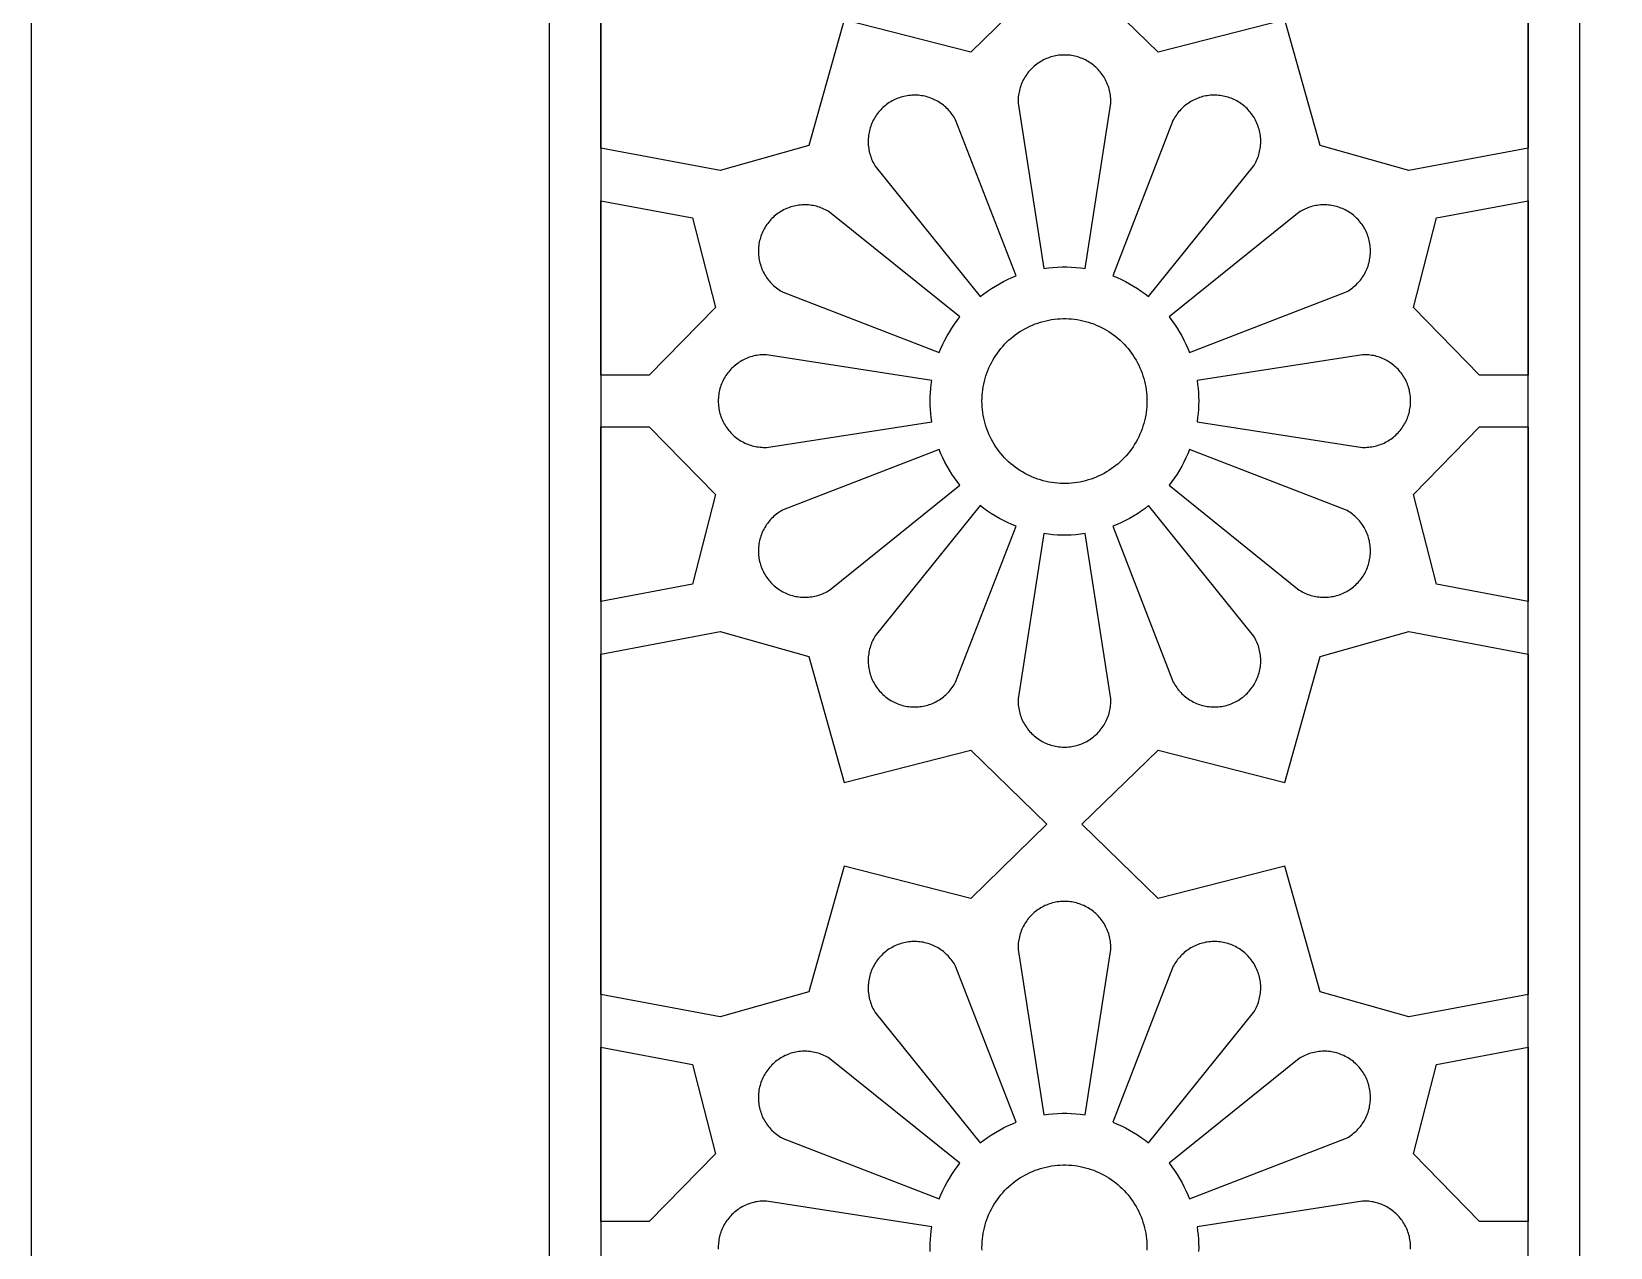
# Model space of a CAD drawing. Extents: x 0 to 1266, y 0 to 1438.
# Drawn here: x 0 to 305.1, y 719.1 to 954.2 of the extents above; entities that cross this region are included whole.
import ezdxf

# ---------------------------------------------------------------- set-up
doc = ezdxf.new("R2010")
doc.units = 0
doc.layers.add('Default_Layer', color=1, linetype='CONTINUOUS')

msp = doc.modelspace()

# ---------------------------------------------------------------- linework, layer by layer
at = {"layer": 'Default_Layer'}
for points in [[(0, 1438.2), (1266.43, 1438.2), (1266.43, 0), (0, 0), (0, 1438.2)], [(299.2, 1056.36), (100, 1056.36), (100, 381.84), (299.2, 381.84), (299.2, 1056.36)], [(289.2, 391.84), (289.2, 1046.36), (110, 1046.36), (110, 391.84), (289.2, 391.84)], [(181.52, 978.89), (196.21, 964.54), (181.52, 950.19), (157.04, 956.45), (150.21, 932.12), (133.04, 927.3), (110, 931.64), (110, 997.44), (133.04, 1001.79), (150.21, 996.97), (157.04, 972.64), (181.52, 978.89)], [(248.99, 996.97), (266.16, 1001.79), (289.2, 997.44), (289.2, 931.64), (266.16, 927.3), (248.99, 932.12), (242.16, 956.45), (217.68, 950.19), (202.99, 964.54), (217.68, 978.89), (242.16, 972.64), (248.99, 996.97)], [(195.61, 908.36), (196.49, 908.49), (197.38, 908.58), (198.27, 908.64), (199.16, 908.67), (200.05, 908.67), (200.93, 908.64), (201.82, 908.58), (202.71, 908.49), (203.59, 908.36), (208.56, 940.31), (208.56, 940.62), (208.56, 940.93), (208.54, 941.24), (208.52, 941.55), (208.48, 941.86), (208.44, 942.17), (208.38, 942.47), (208.31, 942.77), (208.23, 943.08), (208.15, 943.37), (208.05, 943.67), (207.94, 943.96), (207.82, 944.24), (207.69, 944.53), (207.55, 944.81), (207.4, 945.08), (207.25, 945.35), (207.08, 945.61), (206.9, 945.86), (206.72, 946.11), (206.53, 946.36), (206.33, 946.59), (206.12, 946.82), (205.9, 947.05), (205.68, 947.26), (205.44, 947.47), (205.2, 947.66), (204.96, 947.85), (204.71, 948.04), (204.45, 948.21), (204.19, 948.37), (203.92, 948.53), (203.64, 948.67), (203.36, 948.81), (203.08, 948.93), (202.79, 949.05), (202.5, 949.15), (202.2, 949.25), (201.9, 949.33), (201.6, 949.41), (201.3, 949.47), (200.99, 949.52), (200.68, 949.57), (200.38, 949.6), (200.07, 949.62), (199.76, 949.63), (199.45, 949.63), (199.13, 949.62), (198.83, 949.6), (198.52, 949.57), (198.21, 949.52), (197.9, 949.47), (197.6, 949.41), (197.3, 949.33), (197, 949.25), (196.7, 949.15), (196.41, 949.05), (196.12, 948.93), (195.84, 948.81), (195.56, 948.67), (195.29, 948.53), (195.02, 948.37), (194.75, 948.21), (194.49, 948.04), (194.24, 947.85), (194, 947.66), (193.76, 947.47), (193.53, 947.26), (193.3, 947.05), (193.08, 946.82), (192.87, 946.59), (192.67, 946.36), (192.48, 946.11), (192.3, 945.86), (192.12, 945.61), (191.95, 945.35), (191.8, 945.08), (191.65, 944.81), (191.51, 944.53), (191.38, 944.24), (191.26, 943.96), (191.15, 943.67), (191.06, 943.37), (190.97, 943.08), (190.89, 942.77), (190.82, 942.47), (190.76, 942.17), (190.72, 941.86), (190.68, 941.55), (190.66, 941.24), (190.64, 940.93), (190.64, 940.62), (190.65, 940.31), (195.61, 908.36)], [(183.33, 902.94), (184.03, 903.48), (184.75, 904), (185.49, 904.5), (186.25, 904.97), (187.02, 905.42), (187.8, 905.83), (188.6, 906.22), (189.41, 906.59), (190.24, 906.92), (178.57, 937.07), (178.42, 937.35), (178.26, 937.61), (178.09, 937.87), (177.91, 938.13), (177.73, 938.38), (177.53, 938.62), (177.33, 938.86), (177.12, 939.09), (176.9, 939.31), (176.68, 939.52), (176.45, 939.73), (176.21, 939.92), (175.96, 940.11), (175.71, 940.29), (175.45, 940.46), (175.18, 940.63), (174.91, 940.78), (174.64, 940.92), (174.36, 941.06), (174.07, 941.18), (173.79, 941.3), (173.49, 941.4), (173.2, 941.49), (172.9, 941.58), (172.6, 941.65), (172.29, 941.71), (171.99, 941.77), (171.68, 941.81), (171.37, 941.84), (171.06, 941.86), (170.75, 941.87), (170.44, 941.87), (170.13, 941.86), (169.82, 941.83), (169.51, 941.8), (169.2, 941.76), (168.9, 941.7), (168.59, 941.64), (168.29, 941.56), (168, 941.47), (167.7, 941.38), (167.41, 941.27), (167.12, 941.15), (166.84, 941.03), (166.56, 940.89), (166.28, 940.75), (166.02, 940.59), (165.75, 940.43), (165.49, 940.25), (165.24, 940.07), (165, 939.88), (164.76, 939.68), (164.53, 939.47), (164.31, 939.26), (164.09, 939.04), (163.88, 938.8), (163.68, 938.57), (163.49, 938.32), (163.31, 938.07), (163.13, 937.82), (162.97, 937.55), (162.81, 937.29), (162.66, 937.01), (162.52, 936.73), (162.4, 936.45), (162.28, 936.16), (162.17, 935.87), (162.07, 935.58), (161.99, 935.28), (161.91, 934.98), (161.84, 934.67), (161.79, 934.37), (161.74, 934.06), (161.71, 933.75), (161.68, 933.44), (161.67, 933.13), (161.67, 932.82), (161.68, 932.51), (161.7, 932.2), (161.73, 931.89), (161.77, 931.59), (161.82, 931.28), (161.88, 930.98), (161.95, 930.67), (162.03, 930.37), (162.13, 930.08), (162.23, 929.79), (162.34, 929.5), (162.47, 929.21), (162.6, 928.93), (162.74, 928.65), (162.89, 928.38), (163.05, 928.12), (183.33, 902.94)], [(208.96, 906.92), (209.79, 906.59), (210.6, 906.22), (211.4, 905.83), (212.18, 905.42), (212.95, 904.97), (213.71, 904.5), (214.45, 904), (215.17, 903.48), (215.87, 902.94), (236.15, 928.12), (236.31, 928.38), (236.46, 928.65), (236.6, 928.93), (236.73, 929.21), (236.86, 929.5), (236.97, 929.79), (237.07, 930.08), (237.17, 930.37), (237.25, 930.67), (237.32, 930.98), (237.38, 931.28), (237.43, 931.59), (237.48, 931.89), (237.51, 932.2), (237.52, 932.51), (237.53, 932.82), (237.53, 933.13), (237.52, 933.44), (237.49, 933.75), (237.46, 934.06), (237.41, 934.37), (237.36, 934.67), (237.29, 934.98), (237.21, 935.28), (237.13, 935.58), (237.03, 935.87), (236.92, 936.16), (236.8, 936.45), (236.68, 936.73), (236.54, 937.01), (236.39, 937.29), (236.24, 937.55), (236.07, 937.82), (235.9, 938.07), (235.71, 938.32), (235.52, 938.57), (235.32, 938.8), (235.11, 939.04), (234.9, 939.26), (234.67, 939.47), (234.44, 939.68), (234.2, 939.88), (233.96, 940.07), (233.71, 940.25), (233.45, 940.43), (233.19, 940.59), (232.92, 940.75), (232.64, 940.89), (232.36, 941.03), (232.08, 941.15), (231.79, 941.27), (231.5, 941.38), (231.21, 941.47), (230.91, 941.56), (230.61, 941.64), (230.3, 941.7), (230, 941.76), (229.69, 941.8), (229.38, 941.83), (229.07, 941.86), (228.76, 941.87), (228.45, 941.87), (228.14, 941.86), (227.83, 941.84), (227.52, 941.81), (227.21, 941.77), (226.91, 941.71), (226.6, 941.65), (226.3, 941.58), (226, 941.49), (225.71, 941.4), (225.41, 941.3), (225.13, 941.18), (224.84, 941.06), (224.56, 940.92), (224.29, 940.78), (224.02, 940.63), (223.75, 940.46), (223.49, 940.29), (223.24, 940.11), (222.99, 939.92), (222.75, 939.73), (222.52, 939.52), (222.3, 939.31), (222.08, 939.09), (221.87, 938.86), (221.67, 938.62), (221.47, 938.38), (221.29, 938.13), (221.11, 937.87), (220.94, 937.61), (220.78, 937.35), (220.64, 937.07), (208.96, 906.92)], [(132.14, 900.81), (119.36, 887.73), (110, 887.73), (110, 921.47), (127.71, 918.13), (132.14, 900.81)], [(279.84, 887.73), (267.06, 900.81), (271.49, 918.13), (289.2, 921.47), (289.2, 887.73), (279.84, 887.73)], [(175.41, 892.09), (175.74, 892.92), (176.11, 893.73), (176.5, 894.53), (176.92, 895.31), (177.36, 896.08), (177.83, 896.84), (178.33, 897.58), (178.85, 898.3), (179.39, 899), (154.21, 919.28), (153.95, 919.44), (153.68, 919.59), (153.4, 919.73), (153.12, 919.86), (152.83, 919.99), (152.55, 920.1), (152.25, 920.2), (151.96, 920.3), (151.66, 920.38), (151.35, 920.45), (151.05, 920.51), (150.74, 920.56), (150.44, 920.61), (150.13, 920.64), (149.82, 920.65), (149.51, 920.66), (149.2, 920.66), (148.89, 920.65), (148.58, 920.62), (148.27, 920.59), (147.96, 920.54), (147.66, 920.49), (147.35, 920.42), (147.05, 920.34), (146.75, 920.26), (146.46, 920.16), (146.17, 920.05), (145.88, 919.93), (145.6, 919.81), (145.32, 919.67), (145.05, 919.52), (144.78, 919.37), (144.51, 919.2), (144.26, 919.03), (144.01, 918.84), (143.76, 918.65), (143.53, 918.45), (143.3, 918.24), (143.07, 918.03), (142.86, 917.8), (142.65, 917.57), (142.45, 917.33), (142.26, 917.09), (142.08, 916.84), (141.9, 916.58), (141.74, 916.32), (141.58, 916.05), (141.44, 915.77), (141.3, 915.49), (141.18, 915.21), (141.06, 914.92), (140.95, 914.63), (140.86, 914.34), (140.77, 914.04), (140.69, 913.74), (140.63, 913.43), (140.57, 913.13), (140.53, 912.82), (140.5, 912.51), (140.47, 912.2), (140.46, 911.89), (140.46, 911.58), (140.47, 911.27), (140.49, 910.96), (140.52, 910.65), (140.56, 910.34), (140.62, 910.04), (140.68, 909.73), (140.75, 909.43), (140.84, 909.13), (140.93, 908.84), (141.03, 908.54), (141.15, 908.26), (141.27, 907.97), (141.41, 907.69), (141.55, 907.42), (141.7, 907.15), (141.87, 906.88), (142.04, 906.62), (142.22, 906.37), (142.41, 906.12), (142.6, 905.88), (142.81, 905.65), (143.02, 905.43), (143.24, 905.21), (143.47, 905), (143.71, 904.8), (143.95, 904.6), (144.2, 904.42), (144.46, 904.24), (144.72, 904.07), (144.98, 903.91), (145.26, 903.77), (175.41, 892.09)], [(219.81, 899), (220.35, 898.3), (220.87, 897.58), (221.37, 896.84), (221.84, 896.08), (222.29, 895.31), (222.7, 894.53), (223.09, 893.73), (223.46, 892.92), (223.79, 892.09), (253.94, 903.77), (254.22, 903.91), (254.48, 904.07), (254.74, 904.24), (255, 904.42), (255.25, 904.6), (255.49, 904.8), (255.73, 905), (255.96, 905.21), (256.18, 905.43), (256.39, 905.65), (256.6, 905.88), (256.79, 906.12), (256.98, 906.37), (257.16, 906.62), (257.33, 906.88), (257.5, 907.15), (257.65, 907.42), (257.79, 907.69), (257.93, 907.97), (258.05, 908.26), (258.17, 908.54), (258.27, 908.84), (258.36, 909.13), (258.45, 909.43), (258.52, 909.73), (258.58, 910.04), (258.64, 910.34), (258.68, 910.65), (258.71, 910.96), (258.73, 911.27), (258.74, 911.58), (258.74, 911.89), (258.73, 912.2), (258.7, 912.51), (258.67, 912.82), (258.63, 913.13), (258.57, 913.43), (258.51, 913.74), (258.43, 914.04), (258.34, 914.34), (258.25, 914.63), (258.14, 914.92), (258.02, 915.21), (257.9, 915.49), (257.76, 915.77), (257.62, 916.05), (257.46, 916.32), (257.3, 916.58), (257.12, 916.84), (256.94, 917.09), (256.75, 917.33), (256.55, 917.57), (256.34, 917.8), (256.13, 918.03), (255.91, 918.24), (255.67, 918.45), (255.44, 918.65), (255.19, 918.84), (254.94, 919.03), (254.69, 919.2), (254.42, 919.37), (254.16, 919.52), (253.88, 919.67), (253.6, 919.81), (253.32, 919.93), (253.03, 920.05), (252.74, 920.16), (252.45, 920.26), (252.15, 920.34), (251.85, 920.42), (251.54, 920.49), (251.24, 920.54), (250.93, 920.59), (250.62, 920.62), (250.31, 920.65), (250, 920.66), (249.69, 920.66), (249.38, 920.65), (249.07, 920.64), (248.76, 920.61), (248.46, 920.56), (248.15, 920.51), (247.85, 920.45), (247.54, 920.38), (247.24, 920.3), (246.95, 920.2), (246.66, 920.1), (246.37, 919.99), (246.08, 919.86), (245.8, 919.73), (245.52, 919.59), (245.25, 919.44), (244.99, 919.28), (219.81, 899)], [(215.54, 882.73), (215.53, 882.18), (215.5, 881.63), (215.46, 881.08), (215.39, 880.54), (215.31, 879.99), (215.2, 879.45), (215.08, 878.92), (214.94, 878.38), (214.78, 877.86), (214.6, 877.34), (214.41, 876.82), (214.19, 876.31), (213.96, 875.81), (213.72, 875.32), (213.45, 874.84), (213.17, 874.37), (212.87, 873.9), (212.56, 873.45), (212.23, 873.01), (211.89, 872.58), (211.53, 872.16), (211.16, 871.75), (210.78, 871.36), (210.38, 870.98), (209.96, 870.62), (209.54, 870.27), (209.1, 869.93), (208.66, 869.61), (208.2, 869.31), (207.73, 869.02), (207.25, 868.74), (206.76, 868.49), (206.27, 868.25), (205.76, 868.03), (205.25, 867.82), (204.74, 867.64), (204.21, 867.47), (203.68, 867.32), (203.15, 867.19), (202.61, 867.08), (202.07, 866.98), (201.52, 866.9), (200.97, 866.85), (200.43, 866.81), (199.88, 866.79), (199.33, 866.79), (198.78, 866.81), (198.23, 866.85), (197.68, 866.9), (197.13, 866.98), (196.59, 867.08), (196.05, 867.19), (195.52, 867.32), (194.99, 867.47), (194.47, 867.64), (193.95, 867.82), (193.44, 868.03), (192.93, 868.25), (192.44, 868.49), (191.95, 868.74), (191.47, 869.02), (191, 869.31), (190.54, 869.61), (190.1, 869.93), (189.66, 870.27), (189.24, 870.62), (188.82, 870.98), (188.43, 871.36), (188.04, 871.75), (187.67, 872.16), (187.31, 872.58), (186.97, 873.01), (186.64, 873.45), (186.33, 873.9), (186.03, 874.37), (185.75, 874.84), (185.48, 875.32), (185.24, 875.81), (185.01, 876.31), (184.79, 876.82), (184.6, 877.34), (184.42, 877.86), (184.26, 878.38), (184.12, 878.92), (184, 879.45), (183.9, 879.99), (183.81, 880.54), (183.74, 881.08), (183.7, 881.63), (183.67, 882.18), (183.66, 882.73), (183.67, 883.28), (183.7, 883.83), (183.74, 884.38), (183.81, 884.92), (183.9, 885.47), (184, 886.01), (184.12, 886.55), (184.26, 887.08), (184.42, 887.6), (184.6, 888.13), (184.79, 888.64), (185.01, 889.15), (185.24, 889.65), (185.48, 890.14), (185.75, 890.62), (186.03, 891.1), (186.33, 891.56), (186.64, 892.01), (186.97, 892.45), (187.31, 892.88), (187.67, 893.3), (188.04, 893.71), (188.43, 894.1), (188.82, 894.48), (189.24, 894.84), (189.66, 895.19), (190.1, 895.53), (190.54, 895.85), (191, 896.15), (191.47, 896.44), (191.95, 896.72), (192.44, 896.97), (192.93, 897.21), (193.44, 897.43), (193.95, 897.64), (194.47, 897.82), (194.99, 897.99), (195.52, 898.14), (196.05, 898.27), (196.59, 898.39), (197.13, 898.48), (197.68, 898.56), (198.23, 898.61), (198.78, 898.65), (199.33, 898.67), (199.88, 898.67), (200.43, 898.65), (200.97, 898.61), (201.52, 898.56), (202.07, 898.48), (202.61, 898.39), (203.15, 898.27), (203.68, 898.14), (204.21, 897.99), (204.74, 897.82), (205.25, 897.64), (205.76, 897.43), (206.27, 897.21), (206.76, 896.97), (207.25, 896.72), (207.73, 896.44), (208.2, 896.15), (208.66, 895.85), (209.1, 895.53), (209.54, 895.19), (209.96, 894.84), (210.38, 894.48), (210.78, 894.1), (211.16, 893.71), (211.53, 893.3), (211.89, 892.88), (212.23, 892.45), (212.56, 892.01), (212.87, 891.56), (213.17, 891.1), (213.45, 890.62), (213.72, 890.14), (213.96, 889.65), (214.19, 889.15), (214.41, 888.64), (214.6, 888.13), (214.78, 887.6), (214.94, 887.08), (215.08, 886.55), (215.2, 886.01), (215.31, 885.47), (215.39, 884.92), (215.46, 884.38), (215.5, 883.83), (215.53, 883.28), (215.54, 882.73)], [(173.97, 878.74), (173.86, 879.54), (173.77, 880.33), (173.71, 881.13), (173.67, 881.93), (173.66, 882.73), (173.67, 883.53), (173.71, 884.33), (173.77, 885.13), (173.86, 885.92), (173.97, 886.72), (142.02, 891.69), (141.71, 891.69), (141.41, 891.69), (141.1, 891.67), (140.79, 891.65), (140.49, 891.62), (140.18, 891.57), (139.88, 891.51), (139.58, 891.45), (139.28, 891.37), (138.99, 891.29), (138.7, 891.19), (138.41, 891.08), (138.13, 890.97), (137.84, 890.84), (137.57, 890.7), (137.3, 890.56), (137.03, 890.41), (136.77, 890.24), (136.52, 890.07), (136.27, 889.89), (136.03, 889.7), (135.79, 889.5), (135.56, 889.3), (135.34, 889.09), (135.13, 888.87), (134.92, 888.64), (134.72, 888.4), (134.53, 888.16), (134.35, 887.92), (134.18, 887.66), (134.01, 887.4), (133.86, 887.14), (133.71, 886.87), (133.57, 886.59), (133.44, 886.31), (133.33, 886.03), (133.22, 885.74), (133.12, 885.45), (133.03, 885.16), (132.95, 884.86), (132.89, 884.56), (132.83, 884.26), (132.78, 883.96), (132.74, 883.65), (132.72, 883.34), (132.7, 883.04), (132.7, 882.73), (132.7, 882.42), (132.72, 882.12), (132.74, 881.81), (132.78, 881.51), (132.83, 881.2), (132.89, 880.9), (132.95, 880.6), (133.03, 880.3), (133.12, 880.01), (133.22, 879.72), (133.33, 879.43), (133.44, 879.15), (133.57, 878.87), (133.71, 878.59), (133.86, 878.32), (134.01, 878.06), (134.18, 877.8), (134.35, 877.55), (134.53, 877.3), (134.72, 877.06), (134.92, 876.82), (135.13, 876.59), (135.34, 876.37), (135.56, 876.16), (135.79, 875.96), (136.03, 875.76), (136.27, 875.57), (136.52, 875.39), (136.77, 875.22), (137.03, 875.05), (137.3, 874.9), (137.57, 874.76), (137.84, 874.62), (138.13, 874.49), (138.41, 874.38), (138.7, 874.27), (138.99, 874.18), (139.28, 874.09), (139.58, 874.01), (139.88, 873.95), (140.18, 873.89), (140.49, 873.85), (140.79, 873.81), (141.1, 873.79), (141.41, 873.77), (141.71, 873.77), (142.02, 873.78), (173.97, 878.74)], [(257.18, 873.78), (257.49, 873.77), (257.8, 873.77), (258.1, 873.79), (258.41, 873.81), (258.71, 873.85), (259.02, 873.89), (259.32, 873.95), (259.62, 874.01), (259.92, 874.09), (260.21, 874.18), (260.5, 874.27), (260.79, 874.38), (261.08, 874.49), (261.36, 874.62), (261.63, 874.76), (261.9, 874.9), (262.17, 875.05), (262.43, 875.22), (262.68, 875.39), (262.93, 875.57), (263.17, 875.76), (263.41, 875.96), (263.64, 876.16), (263.86, 876.37), (264.07, 876.59), (264.28, 876.82), (264.48, 877.06), (264.67, 877.3), (264.85, 877.55), (265.02, 877.8), (265.19, 878.06), (265.34, 878.32), (265.49, 878.59), (265.63, 878.87), (265.76, 879.15), (265.87, 879.43), (265.98, 879.72), (266.08, 880.01), (266.17, 880.3), (266.25, 880.6), (266.31, 880.9), (266.37, 881.2), (266.42, 881.51), (266.46, 881.81), (266.48, 882.12), (266.5, 882.42), (266.5, 882.73), (266.5, 883.04), (266.48, 883.34), (266.46, 883.65), (266.42, 883.96), (266.37, 884.26), (266.31, 884.56), (266.25, 884.86), (266.17, 885.16), (266.08, 885.45), (265.98, 885.74), (265.87, 886.03), (265.76, 886.31), (265.63, 886.59), (265.49, 886.87), (265.34, 887.14), (265.19, 887.4), (265.02, 887.66), (264.85, 887.92), (264.67, 888.16), (264.48, 888.4), (264.28, 888.64), (264.07, 888.87), (263.86, 889.09), (263.64, 889.3), (263.41, 889.5), (263.17, 889.7), (262.93, 889.89), (262.68, 890.07), (262.43, 890.24), (262.17, 890.41), (261.9, 890.56), (261.63, 890.7), (261.36, 890.84), (261.08, 890.97), (260.79, 891.08), (260.5, 891.19), (260.21, 891.29), (259.92, 891.37), (259.62, 891.45), (259.32, 891.51), (259.02, 891.57), (258.71, 891.62), (258.41, 891.65), (258.1, 891.67), (257.8, 891.69), (257.49, 891.69), (257.18, 891.69), (225.23, 886.72), (225.34, 885.92), (225.43, 885.13), (225.49, 884.33), (225.53, 883.53), (225.54, 882.73), (225.53, 881.93), (225.49, 881.13), (225.43, 880.33), (225.34, 879.54), (225.23, 878.74), (257.18, 873.78)], [(132.14, 864.65), (127.71, 847.33), (110, 843.99), (110, 877.73), (119.36, 877.73), (132.14, 864.65)], [(271.49, 847.33), (267.06, 864.65), (279.84, 877.73), (289.2, 877.73), (289.2, 843.99), (271.49, 847.33)], [(179.39, 866.46), (178.85, 867.16), (178.33, 867.88), (177.83, 868.62), (177.36, 869.38), (176.92, 870.15), (176.5, 870.93), (176.11, 871.73), (175.74, 872.54), (175.41, 873.37), (145.26, 861.7), (144.98, 861.55), (144.72, 861.39), (144.46, 861.22), (144.2, 861.04), (143.95, 860.86), (143.71, 860.66), (143.47, 860.46), (143.24, 860.25), (143.02, 860.03), (142.81, 859.81), (142.6, 859.58), (142.41, 859.34), (142.22, 859.09), (142.04, 858.84), (141.87, 858.58), (141.7, 858.31), (141.55, 858.04), (141.41, 857.77), (141.27, 857.49), (141.15, 857.2), (141.03, 856.92), (140.93, 856.62), (140.84, 856.33), (140.75, 856.03), (140.68, 855.73), (140.62, 855.42), (140.56, 855.12), (140.52, 854.81), (140.49, 854.5), (140.47, 854.19), (140.46, 853.88), (140.46, 853.57), (140.47, 853.26), (140.5, 852.95), (140.53, 852.64), (140.57, 852.33), (140.63, 852.03), (140.69, 851.72), (140.77, 851.42), (140.86, 851.13), (140.95, 850.83), (141.06, 850.54), (141.18, 850.25), (141.3, 849.97), (141.44, 849.69), (141.58, 849.41), (141.74, 849.15), (141.9, 848.88), (142.08, 848.62), (142.26, 848.37), (142.45, 848.13), (142.65, 847.89), (142.86, 847.66), (143.07, 847.44), (143.3, 847.22), (143.53, 847.01), (143.76, 846.81), (144.01, 846.62), (144.26, 846.44), (144.51, 846.26), (144.78, 846.1), (145.05, 845.94), (145.32, 845.79), (145.6, 845.65), (145.88, 845.53), (146.17, 845.41), (146.46, 845.3), (146.75, 845.2), (147.05, 845.12), (147.35, 845.04), (147.66, 844.97), (147.96, 844.92), (148.27, 844.87), (148.58, 844.84), (148.89, 844.81), (149.2, 844.8), (149.51, 844.8), (149.82, 844.81), (150.13, 844.83), (150.44, 844.86), (150.74, 844.9), (151.05, 844.95), (151.35, 845.01), (151.66, 845.08), (151.96, 845.16), (152.25, 845.26), (152.55, 845.36), (152.83, 845.47), (153.12, 845.6), (153.4, 845.73), (153.68, 845.87), (153.95, 846.02), (154.21, 846.18), (179.39, 866.46)], [(223.79, 873.37), (223.46, 872.54), (223.09, 871.73), (222.7, 870.93), (222.29, 870.15), (221.84, 869.38), (221.37, 868.62), (220.87, 867.88), (220.35, 867.16), (219.81, 866.46), (244.99, 846.18), (245.25, 846.02), (245.52, 845.87), (245.8, 845.73), (246.08, 845.6), (246.37, 845.47), (246.66, 845.36), (246.95, 845.26), (247.24, 845.16), (247.54, 845.08), (247.85, 845.01), (248.15, 844.95), (248.46, 844.9), (248.76, 844.86), (249.07, 844.83), (249.38, 844.81), (249.69, 844.8), (250, 844.8), (250.31, 844.81), (250.62, 844.84), (250.93, 844.87), (251.24, 844.92), (251.54, 844.97), (251.85, 845.04), (252.15, 845.12), (252.45, 845.2), (252.74, 845.3), (253.03, 845.41), (253.32, 845.53), (253.6, 845.65), (253.88, 845.79), (254.16, 845.94), (254.42, 846.1), (254.69, 846.26), (254.94, 846.44), (255.19, 846.62), (255.44, 846.81), (255.67, 847.01), (255.91, 847.22), (256.13, 847.44), (256.34, 847.66), (256.55, 847.89), (256.75, 848.13), (256.94, 848.37), (257.12, 848.62), (257.3, 848.88), (257.46, 849.15), (257.62, 849.41), (257.76, 849.69), (257.9, 849.97), (258.02, 850.25), (258.14, 850.54), (258.25, 850.83), (258.34, 851.13), (258.43, 851.42), (258.51, 851.72), (258.57, 852.03), (258.63, 852.33), (258.67, 852.64), (258.7, 852.95), (258.73, 853.26), (258.74, 853.57), (258.74, 853.88), (258.73, 854.19), (258.71, 854.5), (258.68, 854.81), (258.64, 855.12), (258.58, 855.42), (258.52, 855.73), (258.45, 856.03), (258.36, 856.33), (258.27, 856.62), (258.17, 856.92), (258.05, 857.2), (257.93, 857.49), (257.79, 857.77), (257.65, 858.04), (257.5, 858.31), (257.33, 858.58), (257.16, 858.84), (256.98, 859.09), (256.79, 859.34), (256.6, 859.58), (256.39, 859.81), (256.18, 860.03), (255.96, 860.25), (255.73, 860.46), (255.49, 860.66), (255.25, 860.86), (255, 861.04), (254.74, 861.22), (254.48, 861.39), (254.22, 861.55), (253.94, 861.7), (223.79, 873.37)], [(190.24, 858.54), (189.41, 858.87), (188.6, 859.24), (187.8, 859.63), (187.02, 860.05), (186.25, 860.49), (185.49, 860.96), (184.75, 861.46), (184.03, 861.98), (183.33, 862.52), (163.05, 837.34), (162.89, 837.08), (162.74, 836.81), (162.6, 836.53), (162.47, 836.25), (162.34, 835.96), (162.23, 835.68), (162.13, 835.38), (162.03, 835.09), (161.95, 834.79), (161.88, 834.48), (161.82, 834.18), (161.77, 833.87), (161.73, 833.57), (161.7, 833.26), (161.68, 832.95), (161.67, 832.64), (161.67, 832.33), (161.68, 832.02), (161.71, 831.71), (161.74, 831.4), (161.79, 831.09), (161.84, 830.79), (161.91, 830.48), (161.99, 830.18), (162.07, 829.88), (162.17, 829.59), (162.28, 829.3), (162.4, 829.01), (162.52, 828.73), (162.66, 828.45), (162.81, 828.18), (162.97, 827.91), (163.13, 827.64), (163.31, 827.39), (163.49, 827.14), (163.68, 826.89), (163.88, 826.66), (164.09, 826.43), (164.31, 826.2), (164.53, 825.99), (164.76, 825.78), (165, 825.58), (165.24, 825.39), (165.49, 825.21), (165.75, 825.03), (166.02, 824.87), (166.28, 824.71), (166.56, 824.57), (166.84, 824.43), (167.12, 824.31), (167.41, 824.19), (167.7, 824.08), (168, 823.99), (168.29, 823.9), (168.59, 823.82), (168.9, 823.76), (169.2, 823.7), (169.51, 823.66), (169.82, 823.63), (170.13, 823.6), (170.44, 823.59), (170.75, 823.59), (171.06, 823.6), (171.37, 823.62), (171.68, 823.65), (171.99, 823.69), (172.29, 823.75), (172.6, 823.81), (172.9, 823.88), (173.2, 823.97), (173.49, 824.06), (173.79, 824.16), (174.07, 824.28), (174.36, 824.4), (174.64, 824.54), (174.91, 824.68), (175.18, 824.83), (175.45, 825), (175.71, 825.17), (175.96, 825.35), (176.21, 825.54), (176.45, 825.73), (176.68, 825.94), (176.9, 826.15), (177.12, 826.37), (177.33, 826.6), (177.53, 826.84), (177.73, 827.08), (177.91, 827.33), (178.09, 827.59), (178.26, 827.85), (178.42, 828.11), (178.57, 828.39), (190.24, 858.54)], [(215.87, 862.52), (215.17, 861.98), (214.45, 861.46), (213.71, 860.96), (212.95, 860.49), (212.18, 860.05), (211.4, 859.63), (210.6, 859.24), (209.79, 858.87), (208.96, 858.54), (220.64, 828.39), (220.78, 828.11), (220.94, 827.85), (221.11, 827.59), (221.29, 827.33), (221.47, 827.08), (221.67, 826.84), (221.87, 826.6), (222.08, 826.37), (222.3, 826.15), (222.52, 825.94), (222.75, 825.73), (222.99, 825.54), (223.24, 825.35), (223.49, 825.17), (223.75, 825), (224.02, 824.83), (224.29, 824.68), (224.56, 824.54), (224.84, 824.4), (225.13, 824.28), (225.41, 824.16), (225.71, 824.06), (226, 823.97), (226.3, 823.88), (226.6, 823.81), (226.91, 823.75), (227.21, 823.69), (227.52, 823.65), (227.83, 823.62), (228.14, 823.6), (228.45, 823.59), (228.76, 823.59), (229.07, 823.6), (229.38, 823.63), (229.69, 823.66), (230, 823.7), (230.3, 823.76), (230.61, 823.82), (230.91, 823.9), (231.21, 823.99), (231.5, 824.08), (231.79, 824.19), (232.08, 824.31), (232.36, 824.43), (232.64, 824.57), (232.92, 824.71), (233.19, 824.87), (233.45, 825.03), (233.71, 825.21), (233.96, 825.39), (234.2, 825.58), (234.44, 825.78), (234.67, 825.99), (234.9, 826.2), (235.11, 826.43), (235.32, 826.66), (235.52, 826.89), (235.71, 827.14), (235.9, 827.39), (236.07, 827.64), (236.24, 827.91), (236.39, 828.18), (236.54, 828.45), (236.68, 828.73), (236.8, 829.01), (236.92, 829.3), (237.03, 829.59), (237.13, 829.88), (237.21, 830.18), (237.29, 830.48), (237.36, 830.79), (237.41, 831.09), (237.46, 831.4), (237.49, 831.71), (237.52, 832.02), (237.53, 832.33), (237.53, 832.64), (237.52, 832.95), (237.51, 833.26), (237.48, 833.57), (237.43, 833.87), (237.38, 834.18), (237.32, 834.48), (237.25, 834.79), (237.17, 835.09), (237.07, 835.38), (236.97, 835.68), (236.86, 835.96), (236.73, 836.25), (236.6, 836.53), (236.46, 836.81), (236.31, 837.08), (236.15, 837.34), (215.87, 862.52)], [(203.59, 857.1), (202.71, 856.98), (201.82, 856.88), (200.93, 856.82), (200.05, 856.79), (199.16, 856.79), (198.27, 856.82), (197.38, 856.88), (196.49, 856.98), (195.61, 857.1), (190.65, 825.15), (190.64, 824.84), (190.64, 824.53), (190.66, 824.22), (190.68, 823.91), (190.72, 823.6), (190.76, 823.29), (190.82, 822.99), (190.89, 822.69), (190.97, 822.39), (191.06, 822.09), (191.15, 821.79), (191.26, 821.5), (191.38, 821.22), (191.51, 820.93), (191.65, 820.66), (191.8, 820.38), (191.95, 820.11), (192.12, 819.85), (192.3, 819.6), (192.48, 819.35), (192.67, 819.1), (192.87, 818.87), (193.08, 818.64), (193.3, 818.42), (193.53, 818.2), (193.76, 817.99), (194, 817.8), (194.24, 817.61), (194.49, 817.42), (194.75, 817.25), (195.02, 817.09), (195.29, 816.93), (195.56, 816.79), (195.84, 816.65), (196.12, 816.53), (196.41, 816.41), (196.7, 816.31), (197, 816.21), (197.3, 816.13), (197.6, 816.05), (197.9, 815.99), (198.21, 815.94), (198.52, 815.89), (198.83, 815.86), (199.13, 815.84), (199.45, 815.83), (199.76, 815.83), (200.07, 815.84), (200.38, 815.86), (200.68, 815.89), (200.99, 815.94), (201.3, 815.99), (201.6, 816.05), (201.9, 816.13), (202.2, 816.21), (202.5, 816.31), (202.79, 816.41), (203.08, 816.53), (203.36, 816.65), (203.64, 816.79), (203.92, 816.93), (204.19, 817.09), (204.45, 817.25), (204.71, 817.42), (204.96, 817.61), (205.2, 817.8), (205.44, 817.99), (205.68, 818.2), (205.9, 818.42), (206.12, 818.64), (206.33, 818.87), (206.53, 819.1), (206.72, 819.35), (206.9, 819.6), (207.08, 819.85), (207.25, 820.11), (207.4, 820.38), (207.55, 820.66), (207.69, 820.93), (207.82, 821.22), (207.94, 821.5), (208.05, 821.79), (208.15, 822.09), (208.23, 822.39), (208.31, 822.69), (208.38, 822.99), (208.44, 823.29), (208.48, 823.6), (208.52, 823.91), (208.54, 824.22), (208.56, 824.53), (208.56, 824.84), (208.56, 825.15), (203.59, 857.1)], [(181.52, 815.27), (196.21, 800.92), (181.52, 786.57), (157.04, 792.82), (150.21, 768.49), (133.04, 763.67), (110, 768.02), (110, 833.82), (133.04, 838.16), (150.21, 833.34), (157.04, 809.01), (181.52, 815.27)], [(248.99, 833.34), (266.16, 838.16), (289.2, 833.82), (289.2, 768.02), (266.16, 763.67), (248.99, 768.49), (242.16, 792.82), (217.68, 786.57), (202.99, 800.92), (217.68, 815.27), (242.16, 809.01), (248.99, 833.34)], [(195.61, 744.74), (196.49, 744.86), (197.38, 744.95), (198.27, 745.01), (199.16, 745.04), (200.05, 745.04), (200.93, 745.01), (201.82, 744.95), (202.71, 744.86), (203.59, 744.74), (208.56, 776.68), (208.56, 776.99), (208.56, 777.3), (208.54, 777.61), (208.52, 777.92), (208.48, 778.23), (208.44, 778.54), (208.38, 778.84), (208.31, 779.15), (208.23, 779.45), (208.15, 779.74), (208.05, 780.04), (207.94, 780.33), (207.82, 780.62), (207.69, 780.9), (207.55, 781.18), (207.4, 781.45), (207.25, 781.72), (207.08, 781.98), (206.9, 782.24), (206.72, 782.49), (206.53, 782.73), (206.33, 782.97), (206.12, 783.19), (205.9, 783.42), (205.68, 783.63), (205.44, 783.84), (205.2, 784.04), (204.96, 784.23), (204.71, 784.41), (204.45, 784.58), (204.19, 784.74), (203.92, 784.9), (203.64, 785.04), (203.36, 785.18), (203.08, 785.3), (202.79, 785.42), (202.5, 785.52), (202.2, 785.62), (201.9, 785.7), (201.6, 785.78), (201.3, 785.84), (200.99, 785.9), (200.68, 785.94), (200.38, 785.97), (200.07, 785.99), (199.76, 786), (199.45, 786), (199.13, 785.99), (198.83, 785.97), (198.52, 785.94), (198.21, 785.9), (197.9, 785.84), (197.6, 785.78), (197.3, 785.7), (197, 785.62), (196.7, 785.52), (196.41, 785.42), (196.12, 785.3), (195.84, 785.18), (195.56, 785.04), (195.29, 784.9), (195.02, 784.74), (194.75, 784.58), (194.49, 784.41), (194.24, 784.23), (194, 784.04), (193.76, 783.84), (193.53, 783.63), (193.3, 783.42), (193.08, 783.19), (192.87, 782.97), (192.67, 782.73), (192.48, 782.49), (192.3, 782.24), (192.12, 781.98), (191.95, 781.72), (191.8, 781.45), (191.65, 781.18), (191.51, 780.9), (191.38, 780.62), (191.26, 780.33), (191.15, 780.04), (191.06, 779.74), (190.97, 779.45), (190.89, 779.15), (190.82, 778.84), (190.76, 778.54), (190.72, 778.23), (190.68, 777.92), (190.66, 777.61), (190.64, 777.3), (190.64, 776.99), (190.65, 776.68), (195.61, 744.74)], [(183.33, 739.31), (184.03, 739.85), (184.75, 740.37), (185.49, 740.87), (186.25, 741.34), (187.02, 741.79), (187.8, 742.2), (188.6, 742.6), (189.41, 742.96), (190.24, 743.29), (178.57, 773.45), (178.42, 773.72), (178.26, 773.98), (178.09, 774.25), (177.91, 774.5), (177.73, 774.75), (177.53, 774.99), (177.33, 775.23), (177.12, 775.46), (176.9, 775.68), (176.68, 775.89), (176.45, 776.1), (176.21, 776.3), (175.96, 776.48), (175.71, 776.66), (175.45, 776.84), (175.18, 777), (174.91, 777.15), (174.64, 777.3), (174.36, 777.43), (174.07, 777.55), (173.79, 777.67), (173.49, 777.77), (173.2, 777.87), (172.9, 777.95), (172.6, 778.02), (172.29, 778.09), (171.99, 778.14), (171.68, 778.18), (171.37, 778.21), (171.06, 778.23), (170.75, 778.24), (170.44, 778.24), (170.13, 778.23), (169.82, 778.21), (169.51, 778.17), (169.2, 778.13), (168.9, 778.07), (168.59, 778.01), (168.29, 777.93), (168, 777.85), (167.7, 777.75), (167.41, 777.64), (167.12, 777.53), (166.84, 777.4), (166.56, 777.26), (166.28, 777.12), (166.02, 776.96), (165.75, 776.8), (165.49, 776.62), (165.24, 776.44), (165, 776.25), (164.76, 776.05), (164.53, 775.84), (164.31, 775.63), (164.09, 775.41), (163.88, 775.18), (163.68, 774.94), (163.49, 774.69), (163.31, 774.44), (163.13, 774.19), (162.97, 773.92), (162.81, 773.66), (162.66, 773.38), (162.52, 773.1), (162.4, 772.82), (162.28, 772.53), (162.17, 772.24), (162.07, 771.95), (161.99, 771.65), (161.91, 771.35), (161.84, 771.05), (161.79, 770.74), (161.74, 770.43), (161.71, 770.12), (161.68, 769.82), (161.67, 769.51), (161.67, 769.19), (161.68, 768.88), (161.7, 768.57), (161.73, 768.27), (161.77, 767.96), (161.82, 767.65), (161.88, 767.35), (161.95, 767.05), (162.03, 766.75), (162.13, 766.45), (162.23, 766.16), (162.34, 765.87), (162.47, 765.58), (162.6, 765.3), (162.74, 765.03), (162.89, 764.76), (163.05, 764.49), (183.33, 739.31)], [(208.96, 743.29), (209.79, 742.96), (210.6, 742.6), (211.4, 742.2), (212.18, 741.79), (212.95, 741.34), (213.71, 740.87), (214.45, 740.37), (215.17, 739.85), (215.87, 739.31), (236.15, 764.49), (236.31, 764.76), (236.46, 765.03), (236.6, 765.3), (236.73, 765.58), (236.86, 765.87), (236.97, 766.16), (237.07, 766.45), (237.17, 766.75), (237.25, 767.05), (237.32, 767.35), (237.38, 767.65), (237.43, 767.96), (237.48, 768.27), (237.51, 768.57), (237.52, 768.88), (237.53, 769.19), (237.53, 769.51), (237.52, 769.82), (237.49, 770.12), (237.46, 770.43), (237.41, 770.74), (237.36, 771.05), (237.29, 771.35), (237.21, 771.65), (237.13, 771.95), (237.03, 772.24), (236.92, 772.53), (236.8, 772.82), (236.68, 773.1), (236.54, 773.38), (236.39, 773.66), (236.24, 773.92), (236.07, 774.19), (235.9, 774.44), (235.71, 774.69), (235.52, 774.94), (235.32, 775.18), (235.11, 775.41), (234.9, 775.63), (234.67, 775.84), (234.44, 776.05), (234.2, 776.25), (233.96, 776.44), (233.71, 776.62), (233.45, 776.8), (233.19, 776.96), (232.92, 777.12), (232.64, 777.26), (232.36, 777.4), (232.08, 777.53), (231.79, 777.64), (231.5, 777.75), (231.21, 777.85), (230.91, 777.93), (230.61, 778.01), (230.3, 778.07), (230, 778.13), (229.69, 778.17), (229.38, 778.21), (229.07, 778.23), (228.76, 778.24), (228.45, 778.24), (228.14, 778.23), (227.83, 778.21), (227.52, 778.18), (227.21, 778.14), (226.91, 778.09), (226.6, 778.02), (226.3, 777.95), (226, 777.87), (225.71, 777.77), (225.41, 777.67), (225.13, 777.55), (224.84, 777.43), (224.56, 777.3), (224.29, 777.15), (224.02, 777), (223.75, 776.84), (223.49, 776.66), (223.24, 776.48), (222.99, 776.3), (222.75, 776.1), (222.52, 775.89), (222.3, 775.68), (222.08, 775.46), (221.87, 775.23), (221.67, 774.99), (221.47, 774.75), (221.29, 774.5), (221.11, 774.25), (220.94, 773.98), (220.78, 773.72), (220.64, 773.45), (208.96, 743.29)], [(132.14, 737.18), (119.36, 724.1), (110, 724.1), (110, 757.84), (127.71, 754.5), (132.14, 737.18)], [(175.41, 728.47), (175.74, 729.29), (176.11, 730.1), (176.5, 730.9), (176.92, 731.69), (177.36, 732.46), (177.83, 733.21), (178.33, 733.95), (178.85, 734.67), (179.39, 735.37), (154.21, 755.65), (153.95, 755.81), (153.68, 755.96), (153.4, 756.1), (153.12, 756.24), (152.83, 756.36), (152.55, 756.47), (152.25, 756.58), (151.96, 756.67), (151.66, 756.75), (151.35, 756.82), (151.05, 756.88), (150.74, 756.94), (150.44, 756.98), (150.13, 757.01), (149.82, 757.03), (149.51, 757.03), (149.2, 757.03), (148.89, 757.02), (148.58, 756.99), (148.27, 756.96), (147.96, 756.91), (147.66, 756.86), (147.35, 756.79), (147.05, 756.71), (146.75, 756.63), (146.46, 756.53), (146.17, 756.42), (145.88, 756.3), (145.6, 756.18), (145.32, 756.04), (145.05, 755.89), (144.78, 755.74), (144.51, 755.57), (144.26, 755.4), (144.01, 755.21), (143.76, 755.02), (143.53, 754.82), (143.3, 754.61), (143.07, 754.4), (142.86, 754.17), (142.65, 753.94), (142.45, 753.7), (142.26, 753.46), (142.08, 753.21), (141.9, 752.95), (141.74, 752.69), (141.58, 752.42), (141.44, 752.14), (141.3, 751.86), (141.18, 751.58), (141.06, 751.29), (140.95, 751), (140.86, 750.71), (140.77, 750.41), (140.69, 750.11), (140.63, 749.8), (140.57, 749.5), (140.53, 749.19), (140.5, 748.88), (140.47, 748.57), (140.46, 748.26), (140.46, 747.95), (140.47, 747.64), (140.49, 747.33), (140.52, 747.02), (140.56, 746.72), (140.62, 746.41), (140.68, 746.11), (140.75, 745.8), (140.84, 745.5), (140.93, 745.21), (141.03, 744.92), (141.15, 744.63), (141.27, 744.34), (141.41, 744.06), (141.55, 743.79), (141.7, 743.52), (141.87, 743.25), (142.04, 742.99), (142.22, 742.74), (142.41, 742.49), (142.6, 742.26), (142.81, 742.02), (143.02, 741.8), (143.24, 741.58), (143.47, 741.37), (143.71, 741.17), (143.95, 740.97), (144.2, 740.79), (144.46, 740.61), (144.72, 740.44), (144.98, 740.29), (145.26, 740.14), (175.41, 728.47)], [(219.81, 735.37), (220.35, 734.67), (220.87, 733.95), (221.37, 733.21), (221.84, 732.46), (222.29, 731.69), (222.7, 730.9), (223.09, 730.1), (223.46, 729.29), (223.79, 728.47), (253.94, 740.14), (254.22, 740.29), (254.48, 740.44), (254.74, 740.61), (255, 740.79), (255.25, 740.97), (255.49, 741.17), (255.73, 741.37), (255.96, 741.58), (256.18, 741.8), (256.39, 742.02), (256.6, 742.26), (256.79, 742.49), (256.98, 742.74), (257.16, 742.99), (257.33, 743.25), (257.5, 743.52), (257.65, 743.79), (257.79, 744.06), (257.93, 744.34), (258.05, 744.63), (258.17, 744.92), (258.27, 745.21), (258.36, 745.5), (258.45, 745.8), (258.52, 746.11), (258.58, 746.41), (258.64, 746.72), (258.68, 747.02), (258.71, 747.33), (258.73, 747.64), (258.74, 747.95), (258.74, 748.26), (258.73, 748.57), (258.7, 748.88), (258.67, 749.19), (258.63, 749.5), (258.57, 749.8), (258.51, 750.11), (258.43, 750.41), (258.34, 750.71), (258.25, 751), (258.14, 751.29), (258.02, 751.58), (257.9, 751.86), (257.76, 752.14), (257.62, 752.42), (257.46, 752.69), (257.3, 752.95), (257.12, 753.21), (256.94, 753.46), (256.75, 753.7), (256.55, 753.94), (256.34, 754.17), (256.13, 754.4), (255.91, 754.61), (255.67, 754.82), (255.44, 755.02), (255.19, 755.21), (254.94, 755.4), (254.69, 755.57), (254.42, 755.74), (254.16, 755.89), (253.88, 756.04), (253.6, 756.18), (253.32, 756.3), (253.03, 756.42), (252.74, 756.53), (252.45, 756.63), (252.15, 756.71), (251.85, 756.79), (251.54, 756.86), (251.24, 756.91), (250.93, 756.96), (250.62, 756.99), (250.31, 757.02), (250, 757.03), (249.69, 757.03), (249.38, 757.03), (249.07, 757.01), (248.76, 756.98), (248.46, 756.94), (248.15, 756.88), (247.85, 756.82), (247.54, 756.75), (247.24, 756.67), (246.95, 756.58), (246.66, 756.47), (246.37, 756.36), (246.08, 756.24), (245.8, 756.1), (245.52, 755.96), (245.25, 755.81), (244.99, 755.65), (219.81, 735.37)], [(279.84, 724.1), (267.06, 737.18), (271.49, 754.5), (289.2, 757.84), (289.2, 724.1), (279.84, 724.1)]]:
    msp.add_lwpolyline(points, close=True, dxfattribs=at)
for points in [[(183.67, 718.55), (183.66, 719.1), (183.67, 719.65), (183.7, 720.2), (183.74, 720.75), (183.81, 721.3), (183.9, 721.84), (184, 722.38), (184.12, 722.92), (184.26, 723.45), (184.42, 723.98), (184.6, 724.5), (184.79, 725.01), (185.01, 725.52), (185.24, 726.02), (185.48, 726.51), (185.75, 726.99), (186.03, 727.47), (186.33, 727.93), (186.64, 728.38), (186.97, 728.82), (187.31, 729.25), (187.67, 729.67), (188.04, 730.08), (188.43, 730.47), (188.82, 730.85), (189.24, 731.21), (189.66, 731.57), (190.1, 731.9), (190.54, 732.22), (191, 732.53), (191.47, 732.81), (191.95, 733.09), (192.44, 733.34), (192.93, 733.58), (193.44, 733.8), (193.95, 734.01), (194.47, 734.19), (194.99, 734.36), (195.52, 734.51), (196.05, 734.64), (196.59, 734.76), (197.13, 734.85), (197.68, 734.93), (198.23, 734.98), (198.78, 735.02), (199.33, 735.04), (199.88, 735.04), (200.43, 735.02), (200.97, 734.98), (201.52, 734.93), (202.07, 734.85), (202.61, 734.76), (203.15, 734.64), (203.68, 734.51), (204.21, 734.36), (204.74, 734.19), (205.25, 734.01), (205.76, 733.8), (206.27, 733.58), (206.76, 733.34), (207.25, 733.09), (207.73, 732.81), (208.2, 732.53), (208.66, 732.22), (209.1, 731.9), (209.54, 731.57), (209.96, 731.21), (210.38, 730.85), (210.78, 730.47), (211.16, 730.08), (211.53, 729.67), (211.89, 729.25), (212.23, 728.82), (212.56, 728.38), (212.87, 727.93), (213.17, 727.47), (213.45, 726.99), (213.72, 726.51), (213.96, 726.02), (214.19, 725.52), (214.41, 725.01), (214.6, 724.5), (214.78, 723.98), (214.94, 723.45), (215.08, 722.92), (215.2, 722.38), (215.31, 721.84), (215.39, 721.3), (215.46, 720.75), (215.5, 720.2), (215.53, 719.65), (215.54, 719.1), (215.54, 719.1), (215.53, 718.55)], [(173.67, 718.3), (173.66, 719.1), (173.67, 719.9), (173.71, 720.7), (173.77, 721.5), (173.86, 722.3), (173.97, 723.09), (142.02, 728.06), (141.71, 728.06), (141.41, 728.06), (141.1, 728.05), (140.79, 728.02), (140.49, 727.99), (140.18, 727.94), (139.88, 727.89), (139.58, 727.82), (139.28, 727.74), (138.99, 727.66), (138.7, 727.56), (138.41, 727.45), (138.13, 727.34), (137.84, 727.21), (137.57, 727.08), (137.3, 726.93), (137.03, 726.78), (136.77, 726.61), (136.52, 726.44), (136.27, 726.26), (136.03, 726.07), (135.79, 725.88), (135.56, 725.67), (135.34, 725.46), (135.13, 725.24), (134.92, 725.01), (134.72, 724.78), (134.53, 724.53), (134.35, 724.29), (134.18, 724.03), (134.01, 723.77), (133.86, 723.51), (133.71, 723.24), (133.57, 722.96), (133.44, 722.68), (133.33, 722.4), (133.22, 722.11), (133.12, 721.82), (133.03, 721.53), (132.95, 721.23), (132.89, 720.93), (132.83, 720.63), (132.78, 720.33), (132.74, 720.02), (132.72, 719.72), (132.7, 719.41), (132.7, 719.1), (132.7, 718.79)], [(266.5, 718.79), (266.5, 719.1), (266.5, 719.41), (266.48, 719.72), (266.46, 720.02), (266.42, 720.33), (266.37, 720.63), (266.31, 720.93), (266.25, 721.23), (266.17, 721.53), (266.08, 721.82), (265.98, 722.11), (265.87, 722.4), (265.76, 722.68), (265.63, 722.96), (265.49, 723.24), (265.34, 723.51), (265.19, 723.77), (265.02, 724.03), (264.85, 724.29), (264.67, 724.53), (264.48, 724.78), (264.28, 725.01), (264.07, 725.24), (263.86, 725.46), (263.64, 725.67), (263.41, 725.88), (263.17, 726.07), (262.93, 726.26), (262.68, 726.44), (262.43, 726.61), (262.17, 726.78), (261.9, 726.93), (261.63, 727.08), (261.36, 727.21), (261.08, 727.34), (260.79, 727.45), (260.5, 727.56), (260.21, 727.66), (259.92, 727.74), (259.62, 727.82), (259.32, 727.89), (259.02, 727.94), (258.71, 727.99), (258.41, 728.02), (258.1, 728.05), (257.8, 728.06), (257.49, 728.06), (257.18, 728.06), (225.23, 723.09), (225.34, 722.3), (225.43, 721.5), (225.49, 720.7), (225.53, 719.9), (225.54, 719.1), (225.53, 718.3)]]:
    msp.add_lwpolyline(points, dxfattribs=at)

doc.saveas('drawing.dxf')
